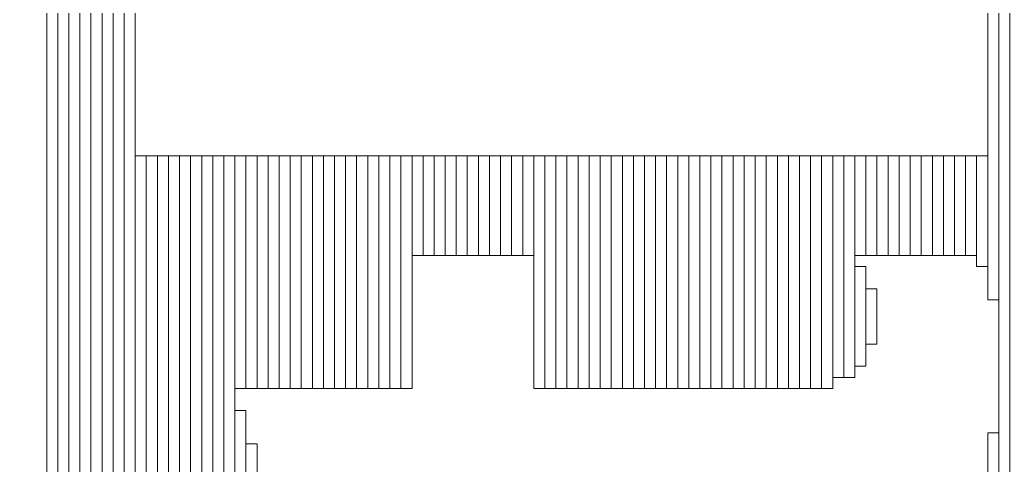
# Model space of a CAD drawing. Header units: millimetres. Extents: x -90 to 99, y -65 to 67.
# Drawn here: x -50.828 to -48.569, y -46.173 to -45.151 of the extents above; entities that cross this region are included whole.
import ezdxf

# ---------------------------------------------------------------- set-up
doc = ezdxf.new("R2010")
doc.units = ezdxf.units.MM
doc.header["$MEASUREMENT"] = 0
doc.layers.add('BG_OUTLINE', color=7, linetype='Continuous')
doc.layers.add('MA_PEN3', color=7, linetype='Continuous')

msp = doc.modelspace()

# ---------------------------------------------------------------- linework, layer by layer
at = {"layer": 'BG_OUTLINE', "color": 3, "lineweight": 9}
msp.add_open_spline([(-71.7269, -61.8795), (-71.7269, -61.8795), (-71.7343, 42.2681), (-71.7343, 42.2681), (-71.7343, 42.2681), (-71.7348, 43.0066), (-71.4419, 43.715), (-70.92, 44.2375), (-70.92, 44.2375), (-70.3982, 44.76), (-69.6866, 45.0538), (-68.9482, 45.0543), (-68.9482, 45.0543), (-68.9482, 45.0543), (75.2046, 45.0543), (75.2046, 45.0543), (75.2046, 45.0543), (76.8319, 45.0552), (78.1763, 43.7805), (78.2661, 42.1556), (78.2661, 42.1556), (78.2661, 42.1556), (78.2661, 31.2814), (78.2661, 31.2814), (78.2661, 31.2814), (78.2661, 31.2814), (72.2646, 31.2814), (72.2646, 31.2814), (72.2646, 31.2814), (72.2646, 31.2814), (72.2646, 26.9814), (72.2646, 26.9814), (72.2646, 26.9814), (72.2646, 26.9814), (78.2661, 26.9814), (78.2661, 26.9814), (78.2661, 26.9814), (78.2661, 26.9814), (78.2661, 18.6553), (78.2661, 18.6553), (78.2661, 18.6553), (78.2661, 18.6553), (72.2496, 18.6553), (72.2496, 18.6553), (72.2496, 18.6553), (72.2496, 18.6553), (72.2496, 14.3553), (72.2496, 14.3553), (72.2496, 14.3553), (72.2496, 14.3553), (78.2661, 14.3553), (78.2661, 14.3553), (78.2661, 14.3553), (78.2661, 14.3553), (78.2661, 9.255), (78.2661, 9.255), (78.2661, 9.255), (78.2661, 9.255), (72.2648, 9.255), (72.2648, 9.255), (72.2648, 9.255), (72.2648, 9.255), (72.2648, 4.955), (72.2648, 4.955), (72.2648, 4.955), (72.2648, 4.955), (78.2661, 4.955), (78.2661, 4.955), (78.2661, 4.955), (78.2661, 4.955), (78.2661, -3.3762), (78.2661, -3.3762), (78.2661, -3.3762), (78.2661, -3.3762), (72.2445, -3.3762), (72.2445, -3.3762), (72.2445, -3.3762), (72.2445, -3.3762), (72.2445, -7.6762), (72.2445, -7.6762), (72.2445, -7.6762), (72.2445, -7.6762), (78.2661, -7.6762), (78.2661, -7.6762), (78.2661, -7.6762), (78.2661, -7.6762), (78.2661, -12.7615), (78.2661, -12.7615), (78.2661, -12.7615), (78.2661, -12.7615), (72.2651, -12.7615), (72.2651, -12.7615), (72.2651, -12.7615), (72.2651, -12.7615), (72.2651, -17.0615), (72.2651, -17.0615), (72.2651, -17.0615), (72.2651, -17.0615), (78.2661, -17.0615), (78.2661, -17.0615), (78.2661, -17.0615), (78.2661, -17.0615), (78.2661, -25.4097), (78.2661, -25.4097), (78.2661, -25.4097), (78.2661, -25.4097), (72.2656, -25.4097), (72.2656, -25.4097), (72.2656, -25.4097), (72.2656, -25.4097), (72.2656, -29.7097), (72.2656, -29.7097), (72.2656, -29.7097), (72.2656, -29.7097), (78.2661, -29.7097), (78.2661, -29.7097), (78.2661, -29.7097), (78.2661, -29.7097), (78.2661, -34.793), (78.2661, -34.793), (78.2661, -34.793), (78.2661, -34.793), (72.2679, -34.793), (72.2679, -34.793), (72.2679, -34.793), (72.2679, -34.793), (72.2679, -39.0929), (72.2679, -39.0929), (72.2679, -39.0929), (72.2679, -39.0929), (78.2661, -39.0929), (78.2661, -39.0929), (78.2661, -39.0929), (78.2661, -39.0929), (78.2661, -47.4269), (78.2661, -47.4269), (78.2661, -47.4269), (78.2661, -47.4269), (72.2679, -47.4269), (72.2679, -47.4269), (72.2679, -47.4269), (72.2679, -47.4269), (72.2679, -51.7269), (72.2679, -51.7269), (72.2679, -51.7269), (72.2679, -51.7269), (78.2661, -51.7269), (78.2661, -51.7269), (78.2661, -51.7269), (78.2661, -51.7269), (78.2661, -51.8138), (78.2661, -51.8138), (78.2661, -51.8138), (78.2661, -51.8138), (78.2656, -61.8468), (78.2656, -61.8468), (78.2656, -61.8468), (78.2661, -62.6669), (77.9407, -63.4536), (77.3612, -64.0339), (77.3612, -64.0339), (76.7817, -64.6142), (75.9915, -64.9405), (75.1713, -64.941), (75.1713, -64.941), (75.1713, -64.941), (-68.6609, -64.9456), (-68.6609, -64.9456), (-68.6609, -64.9456), (-69.4735, -64.9461), (-70.2531, -64.6237), (-70.8281, -64.0495), (-70.8281, -64.0495), (-71.4031, -63.4752), (-71.7264, -62.6922), (-71.7269, -61.8795)], degree=3, knots=[0, 0, 0, 0, 0.022727, 0.022727, 0.022727, 0.022727, 0.045455, 0.045455, 0.045455, 0.045455, 0.068182, 0.068182, 0.068182, 0.068182, 0.090909, 0.090909, 0.090909, 0.090909, 0.113636, 0.113636, 0.113636, 0.113636, 0.136364, 0.136364, 0.136364, 0.136364, 0.159091, 0.159091, 0.159091, 0.159091, 0.181818, 0.181818, 0.181818, 0.181818, 0.204545, 0.204545, 0.204545, 0.204545, 0.227273, 0.227273, 0.227273, 0.227273, 0.25, 0.25, 0.25, 0.25, 0.272727, 0.272727, 0.272727, 0.272727, 0.295455, 0.295455, 0.295455, 0.295455, 0.318182, 0.318182, 0.318182, 0.318182, 0.340909, 0.340909, 0.340909, 0.340909, 0.363636, 0.363636, 0.363636, 0.363636, 0.386364, 0.386364, 0.386364, 0.386364, 0.409091, 0.409091, 0.409091, 0.409091, 0.431818, 0.431818, 0.431818, 0.431818, 0.454545, 0.454545, 0.454545, 0.454545, 0.477273, 0.477273, 0.477273, 0.477273, 0.5, 0.5, 0.5, 0.5, 0.522727, 0.522727, 0.522727, 0.522727, 0.545455, 0.545455, 0.545455, 0.545455, 0.568182, 0.568182, 0.568182, 0.568182, 0.590909, 0.590909, 0.590909, 0.590909, 0.613636, 0.613636, 0.613636, 0.613636, 0.636364, 0.636364, 0.636364, 0.636364, 0.659091, 0.659091, 0.659091, 0.659091, 0.681818, 0.681818, 0.681818, 0.681818, 0.704545, 0.704545, 0.704545, 0.704545, 0.727273, 0.727273, 0.727273, 0.727273, 0.75, 0.75, 0.75, 0.75, 0.772727, 0.772727, 0.772727, 0.772727, 0.795455, 0.795455, 0.795455, 0.795455, 0.818182, 0.818182, 0.818182, 0.818182, 0.840909, 0.840909, 0.840909, 0.840909, 0.863636, 0.863636, 0.863636, 0.863636, 0.886364, 0.886364, 0.886364, 0.886364, 0.909091, 0.909091, 0.909091, 0.909091, 0.931818, 0.931818, 0.931818, 0.931818, 0.954545, 0.954545, 0.954545, 0.954545, 0.977273, 0.977273, 0.977273, 0.977273, 1, 1, 1, 1], dxfattribs=at)
at = {"layer": 'MA_PEN3', "color": 5, "lineweight": 9}
for points in [[(-50.7411, -48.1562), (-50.7411, -48.1562), (-50.7665, -48.1562), (-50.7665, -48.1562), (-50.7665, -48.1562), (-50.7665, -48.1562), (-50.7665, -35.5578), (-50.7665, -35.5578), (-50.7665, -35.5578), (-50.7665, -35.5578), (-50.7411, -35.5578), (-50.7411, -35.5578), (-50.7411, -35.5578), (-50.7411, -35.5578), (-50.7411, -48.1562), (-50.7411, -48.1562)], [(-50.7157, -48.1562), (-50.7157, -48.1562), (-50.7411, -48.1562), (-50.7411, -48.1562), (-50.7411, -48.1562), (-50.7411, -48.1562), (-50.7411, -35.5578), (-50.7411, -35.5578), (-50.7411, -35.5578), (-50.7411, -35.5578), (-50.7157, -35.5578), (-50.7157, -35.5578), (-50.7157, -35.5578), (-50.7157, -35.5578), (-50.7157, -48.1562), (-50.7157, -48.1562)], [(-50.6903, -48.1562), (-50.6903, -48.1562), (-50.7157, -48.1562), (-50.7157, -48.1562), (-50.7157, -48.1562), (-50.7157, -48.1562), (-50.7157, -35.5578), (-50.7157, -35.5578), (-50.7157, -35.5578), (-50.7157, -35.5578), (-50.6903, -35.5578), (-50.6903, -35.5578), (-50.6903, -35.5578), (-50.6903, -35.5578), (-50.6903, -48.1562), (-50.6903, -48.1562)], [(-50.6649, -48.1562), (-50.6649, -48.1562), (-50.6903, -48.1562), (-50.6903, -48.1562), (-50.6903, -48.1562), (-50.6903, -48.1562), (-50.6903, -35.5578), (-50.6903, -35.5578), (-50.6903, -35.5578), (-50.6903, -35.5578), (-50.6649, -35.5578), (-50.6649, -35.5578), (-50.6649, -35.5578), (-50.6649, -35.5578), (-50.6649, -48.1562), (-50.6649, -48.1562)], [(-50.6395, -48.1562), (-50.6395, -48.1562), (-50.6649, -48.1562), (-50.6649, -48.1562), (-50.6649, -48.1562), (-50.6649, -48.1562), (-50.6649, -35.5578), (-50.6649, -35.5578), (-50.6649, -35.5578), (-50.6649, -35.5578), (-50.6395, -35.5578), (-50.6395, -35.5578), (-50.6395, -35.5578), (-50.6395, -35.5578), (-50.6395, -48.1562), (-50.6395, -48.1562)], [(-50.6141, -48.1562), (-50.6141, -48.1562), (-50.6395, -48.1562), (-50.6395, -48.1562), (-50.6395, -48.1562), (-50.6395, -48.1562), (-50.6395, -35.5578), (-50.6395, -35.5578), (-50.6395, -35.5578), (-50.6395, -35.5578), (-50.6141, -35.5578), (-50.6141, -35.5578), (-50.6141, -35.5578), (-50.6141, -35.5578), (-50.6141, -48.1562), (-50.6141, -48.1562)], [(-50.5887, -48.1562), (-50.5887, -48.1562), (-50.6141, -48.1562), (-50.6141, -48.1562), (-50.6141, -48.1562), (-50.6141, -48.1562), (-50.6141, -35.5578), (-50.6141, -35.5578), (-50.6141, -35.5578), (-50.6141, -35.5578), (-50.5887, -35.5578), (-50.5887, -35.5578), (-50.5887, -35.5578), (-50.5887, -35.5578), (-50.5887, -48.1562), (-50.5887, -48.1562)], [(-50.5633, -48.1562), (-50.5633, -48.1562), (-50.5887, -48.1562), (-50.5887, -48.1562), (-50.5887, -48.1562), (-50.5887, -48.1562), (-50.5887, -35.5578), (-50.5887, -35.5578), (-50.5887, -35.5578), (-50.5887, -35.5578), (-50.5633, -35.5578), (-50.5633, -35.5578), (-50.5633, -35.5578), (-50.5633, -35.5578), (-50.5633, -48.1562), (-50.5633, -48.1562)], [(-48.5567, -48.1562), (-48.5567, -48.1562), (-48.5821, -48.1562), (-48.5821, -48.1562), (-48.5821, -48.1562), (-48.5821, -48.1562), (-48.5821, -35.5578), (-48.5821, -35.5578), (-48.5821, -35.5578), (-48.5821, -35.5578), (-48.5567, -35.5578), (-48.5567, -35.5578), (-48.5567, -35.5578), (-48.5567, -35.5578), (-48.5567, -48.1562), (-48.5567, -48.1562)], [(-48.5821, -45.794), (-48.5821, -45.794), (-48.6075, -45.794), (-48.6075, -45.794), (-48.6075, -45.794), (-48.6075, -45.794), (-48.6075, -43.4572), (-48.6075, -43.4572), (-48.6075, -43.4572), (-48.6075, -43.4572), (-48.5821, -43.4572), (-48.5821, -43.4572), (-48.5821, -43.4572), (-48.5821, -43.4572), (-48.5821, -45.794), (-48.5821, -45.794)], [(-50.5379, -48.1562), (-50.5379, -48.1562), (-50.5633, -48.1562), (-50.5633, -48.1562), (-50.5633, -48.1562), (-50.5633, -48.1562), (-50.5633, -45.4638), (-50.5633, -45.4638), (-50.5633, -45.4638), (-50.5633, -45.4638), (-50.5379, -45.4638), (-50.5379, -45.4638), (-50.5379, -45.4638), (-50.5379, -45.4638), (-50.5379, -48.1562), (-50.5379, -48.1562)], [(-50.5125, -48.1562), (-50.5125, -48.1562), (-50.5379, -48.1562), (-50.5379, -48.1562), (-50.5379, -48.1562), (-50.5379, -48.1562), (-50.5379, -45.4638), (-50.5379, -45.4638), (-50.5379, -45.4638), (-50.5379, -45.4638), (-50.5125, -45.4638), (-50.5125, -45.4638), (-50.5125, -45.4638), (-50.5125, -45.4638), (-50.5125, -48.1562), (-50.5125, -48.1562)], [(-50.4871, -48.1562), (-50.4871, -48.1562), (-50.5125, -48.1562), (-50.5125, -48.1562), (-50.5125, -48.1562), (-50.5125, -48.1562), (-50.5125, -45.4638), (-50.5125, -45.4638), (-50.5125, -45.4638), (-50.5125, -45.4638), (-50.4871, -45.4638), (-50.4871, -45.4638), (-50.4871, -45.4638), (-50.4871, -45.4638), (-50.4871, -48.1562), (-50.4871, -48.1562)], [(-50.4617, -48.1562), (-50.4617, -48.1562), (-50.4871, -48.1562), (-50.4871, -48.1562), (-50.4871, -48.1562), (-50.4871, -48.1562), (-50.4871, -45.4638), (-50.4871, -45.4638), (-50.4871, -45.4638), (-50.4871, -45.4638), (-50.4617, -45.4638), (-50.4617, -45.4638), (-50.4617, -45.4638), (-50.4617, -45.4638), (-50.4617, -48.1562), (-50.4617, -48.1562)], [(-50.4363, -46.81), (-50.4363, -46.81), (-50.4617, -46.81), (-50.4617, -46.81), (-50.4617, -46.81), (-50.4617, -46.81), (-50.4617, -45.4638), (-50.4617, -45.4638), (-50.4617, -45.4638), (-50.4617, -45.4638), (-50.4363, -45.4638), (-50.4363, -45.4638), (-50.4363, -45.4638), (-50.4363, -45.4638), (-50.4363, -46.81), (-50.4363, -46.81)], [(-50.4109, -46.81), (-50.4109, -46.81), (-50.4363, -46.81), (-50.4363, -46.81), (-50.4363, -46.81), (-50.4363, -46.81), (-50.4363, -45.4638), (-50.4363, -45.4638), (-50.4363, -45.4638), (-50.4363, -45.4638), (-50.4109, -45.4638), (-50.4109, -45.4638), (-50.4109, -45.4638), (-50.4109, -45.4638), (-50.4109, -46.81), (-50.4109, -46.81)], [(-50.3855, -46.81), (-50.3855, -46.81), (-50.4109, -46.81), (-50.4109, -46.81), (-50.4109, -46.81), (-50.4109, -46.81), (-50.4109, -45.4638), (-50.4109, -45.4638), (-50.4109, -45.4638), (-50.4109, -45.4638), (-50.3855, -45.4638), (-50.3855, -45.4638), (-50.3855, -45.4638), (-50.3855, -45.4638), (-50.3855, -46.81), (-50.3855, -46.81)], [(-50.3601, -46.81), (-50.3601, -46.81), (-50.3855, -46.81), (-50.3855, -46.81), (-50.3855, -46.81), (-50.3855, -46.81), (-50.3855, -45.4638), (-50.3855, -45.4638), (-50.3855, -45.4638), (-50.3855, -45.4638), (-50.3601, -45.4638), (-50.3601, -45.4638), (-50.3601, -45.4638), (-50.3601, -45.4638), (-50.3601, -46.81), (-50.3601, -46.81)], [(-50.3347, -46.81), (-50.3347, -46.81), (-50.3601, -46.81), (-50.3601, -46.81), (-50.3601, -46.81), (-50.3601, -46.81), (-50.3601, -45.4638), (-50.3601, -45.4638), (-50.3601, -45.4638), (-50.3601, -45.4638), (-50.3347, -45.4638), (-50.3347, -45.4638), (-50.3347, -45.4638), (-50.3347, -45.4638), (-50.3347, -46.81), (-50.3347, -46.81)], [(-50.3093, -45.9972), (-50.3093, -45.9972), (-50.3347, -45.9972), (-50.3347, -45.9972), (-50.3347, -45.9972), (-50.3347, -45.9972), (-50.3347, -45.4638), (-50.3347, -45.4638), (-50.3347, -45.4638), (-50.3347, -45.4638), (-50.3093, -45.4638), (-50.3093, -45.4638), (-50.3093, -45.4638), (-50.3093, -45.4638), (-50.3093, -45.9972), (-50.3093, -45.9972)], [(-50.2839, -45.9972), (-50.2839, -45.9972), (-50.3093, -45.9972), (-50.3093, -45.9972), (-50.3093, -45.9972), (-50.3093, -45.9972), (-50.3093, -45.4638), (-50.3093, -45.4638), (-50.3093, -45.4638), (-50.3093, -45.4638), (-50.2839, -45.4638), (-50.2839, -45.4638), (-50.2839, -45.4638), (-50.2839, -45.4638), (-50.2839, -45.9972), (-50.2839, -45.9972)], [(-50.2586, -45.9972), (-50.2586, -45.9972), (-50.2839, -45.9972), (-50.2839, -45.9972), (-50.2839, -45.9972), (-50.2839, -45.9972), (-50.2839, -45.4638), (-50.2839, -45.4638), (-50.2839, -45.4638), (-50.2839, -45.4638), (-50.2586, -45.4638), (-50.2586, -45.4638), (-50.2586, -45.4638), (-50.2586, -45.4638), (-50.2586, -45.9972), (-50.2586, -45.9972)], [(-50.2331, -45.9972), (-50.2331, -45.9972), (-50.2586, -45.9972), (-50.2586, -45.9972), (-50.2586, -45.9972), (-50.2586, -45.9972), (-50.2586, -45.4638), (-50.2586, -45.4638), (-50.2586, -45.4638), (-50.2586, -45.4638), (-50.2331, -45.4638), (-50.2331, -45.4638), (-50.2331, -45.4638), (-50.2331, -45.4638), (-50.2331, -45.9972), (-50.2331, -45.9972)], [(-50.2077, -45.9972), (-50.2077, -45.9972), (-50.2331, -45.9972), (-50.2331, -45.9972), (-50.2331, -45.9972), (-50.2331, -45.9972), (-50.2331, -45.4638), (-50.2331, -45.4638), (-50.2331, -45.4638), (-50.2331, -45.4638), (-50.2077, -45.4638), (-50.2077, -45.4638), (-50.2077, -45.4638), (-50.2077, -45.4638), (-50.2077, -45.9972), (-50.2077, -45.9972)], [(-50.1824, -45.9972), (-50.1824, -45.9972), (-50.2077, -45.9972), (-50.2077, -45.9972), (-50.2077, -45.9972), (-50.2077, -45.9972), (-50.2077, -45.4638), (-50.2077, -45.4638), (-50.2077, -45.4638), (-50.2077, -45.4638), (-50.1824, -45.4638), (-50.1824, -45.4638), (-50.1824, -45.4638), (-50.1824, -45.4638), (-50.1824, -45.9972), (-50.1824, -45.9972)], [(-50.1569, -45.9972), (-50.1569, -45.9972), (-50.1824, -45.9972), (-50.1824, -45.9972), (-50.1824, -45.9972), (-50.1824, -45.9972), (-50.1824, -45.4638), (-50.1824, -45.4638), (-50.1824, -45.4638), (-50.1824, -45.4638), (-50.1569, -45.4638), (-50.1569, -45.4638), (-50.1569, -45.4638), (-50.1569, -45.4638), (-50.1569, -45.9972), (-50.1569, -45.9972)], [(-50.1315, -45.9972), (-50.1315, -45.9972), (-50.1569, -45.9972), (-50.1569, -45.9972), (-50.1569, -45.9972), (-50.1569, -45.9972), (-50.1569, -45.4638), (-50.1569, -45.4638), (-50.1569, -45.4638), (-50.1569, -45.4638), (-50.1315, -45.4638), (-50.1315, -45.4638), (-50.1315, -45.4638), (-50.1315, -45.4638), (-50.1315, -45.9972), (-50.1315, -45.9972)], [(-50.1062, -45.9972), (-50.1062, -45.9972), (-50.1315, -45.9972), (-50.1315, -45.9972), (-50.1315, -45.9972), (-50.1315, -45.9972), (-50.1315, -45.4638), (-50.1315, -45.4638), (-50.1315, -45.4638), (-50.1315, -45.4638), (-50.1062, -45.4638), (-50.1062, -45.4638), (-50.1062, -45.4638), (-50.1062, -45.4638), (-50.1062, -45.9972), (-50.1062, -45.9972)], [(-50.0807, -45.9972), (-50.0807, -45.9972), (-50.1062, -45.9972), (-50.1062, -45.9972), (-50.1062, -45.9972), (-50.1062, -45.9972), (-50.1062, -45.4638), (-50.1062, -45.4638), (-50.1062, -45.4638), (-50.1062, -45.4638), (-50.0807, -45.4638), (-50.0807, -45.4638), (-50.0807, -45.4638), (-50.0807, -45.4638), (-50.0807, -45.9972), (-50.0807, -45.9972)], [(-50.0553, -45.9972), (-50.0553, -45.9972), (-50.0807, -45.9972), (-50.0807, -45.9972), (-50.0807, -45.9972), (-50.0807, -45.9972), (-50.0807, -45.4638), (-50.0807, -45.4638), (-50.0807, -45.4638), (-50.0807, -45.4638), (-50.0553, -45.4638), (-50.0553, -45.4638), (-50.0553, -45.4638), (-50.0553, -45.4638), (-50.0553, -45.9972), (-50.0553, -45.9972)], [(-50.03, -45.9972), (-50.03, -45.9972), (-50.0553, -45.9972), (-50.0553, -45.9972), (-50.0553, -45.9972), (-50.0553, -45.9972), (-50.0553, -45.4638), (-50.0553, -45.4638), (-50.0553, -45.4638), (-50.0553, -45.4638), (-50.03, -45.4638), (-50.03, -45.4638), (-50.03, -45.4638), (-50.03, -45.4638), (-50.03, -45.9972), (-50.03, -45.9972)], [(-50.0045, -45.9972), (-50.0045, -45.9972), (-50.03, -45.9972), (-50.03, -45.9972), (-50.03, -45.9972), (-50.03, -45.9972), (-50.03, -45.4638), (-50.03, -45.4638), (-50.03, -45.4638), (-50.03, -45.4638), (-50.0045, -45.4638), (-50.0045, -45.4638), (-50.0045, -45.4638), (-50.0045, -45.4638), (-50.0045, -45.9972), (-50.0045, -45.9972)], [(-49.9791, -45.9972), (-49.9791, -45.9972), (-50.0045, -45.9972), (-50.0045, -45.9972), (-50.0045, -45.9972), (-50.0045, -45.9972), (-50.0045, -45.4638), (-50.0045, -45.4638), (-50.0045, -45.4638), (-50.0045, -45.4638), (-49.9791, -45.4638), (-49.9791, -45.4638), (-49.9791, -45.4638), (-49.9791, -45.4638), (-49.9791, -45.9972), (-49.9791, -45.9972)], [(-49.9538, -45.9972), (-49.9538, -45.9972), (-49.9791, -45.9972), (-49.9791, -45.9972), (-49.9791, -45.9972), (-49.9791, -45.9972), (-49.9791, -45.4638), (-49.9791, -45.4638), (-49.9791, -45.4638), (-49.9791, -45.4638), (-49.9538, -45.4638), (-49.9538, -45.4638), (-49.9538, -45.4638), (-49.9538, -45.4638), (-49.9538, -45.9972), (-49.9538, -45.9972)], [(-49.9283, -45.9972), (-49.9283, -45.9972), (-49.9538, -45.9972), (-49.9538, -45.9972), (-49.9538, -45.9972), (-49.9538, -45.9972), (-49.9538, -45.4638), (-49.9538, -45.4638), (-49.9538, -45.4638), (-49.9538, -45.4638), (-49.9283, -45.4638), (-49.9283, -45.4638), (-49.9283, -45.4638), (-49.9283, -45.4638), (-49.9283, -45.9972), (-49.9283, -45.9972)], [(-49.9029, -45.6924), (-49.9029, -45.6924), (-49.9283, -45.6924), (-49.9283, -45.6924), (-49.9283, -45.6924), (-49.9283, -45.6924), (-49.9283, -45.4638), (-49.9283, -45.4638), (-49.9283, -45.4638), (-49.9283, -45.4638), (-49.9029, -45.4638), (-49.9029, -45.4638), (-49.9029, -45.4638), (-49.9029, -45.4638), (-49.9029, -45.6924), (-49.9029, -45.6924)], [(-49.8776, -45.6924), (-49.8776, -45.6924), (-49.9029, -45.6924), (-49.9029, -45.6924), (-49.9029, -45.6924), (-49.9029, -45.6924), (-49.9029, -45.4638), (-49.9029, -45.4638), (-49.9029, -45.4638), (-49.9029, -45.4638), (-49.8776, -45.4638), (-49.8776, -45.4638), (-49.8776, -45.4638), (-49.8776, -45.4638), (-49.8776, -45.6924), (-49.8776, -45.6924)], [(-49.8521, -45.6924), (-49.8521, -45.6924), (-49.8776, -45.6924), (-49.8776, -45.6924), (-49.8776, -45.6924), (-49.8776, -45.6924), (-49.8776, -45.4638), (-49.8776, -45.4638), (-49.8776, -45.4638), (-49.8776, -45.4638), (-49.8521, -45.4638), (-49.8521, -45.4638), (-49.8521, -45.4638), (-49.8521, -45.4638), (-49.8521, -45.6924), (-49.8521, -45.6924)], [(-49.8267, -45.6924), (-49.8267, -45.6924), (-49.8521, -45.6924), (-49.8521, -45.6924), (-49.8521, -45.6924), (-49.8521, -45.6924), (-49.8521, -45.4638), (-49.8521, -45.4638), (-49.8521, -45.4638), (-49.8521, -45.4638), (-49.8267, -45.4638), (-49.8267, -45.4638), (-49.8267, -45.4638), (-49.8267, -45.4638), (-49.8267, -45.6924), (-49.8267, -45.6924)], [(-49.8014, -45.6924), (-49.8014, -45.6924), (-49.8267, -45.6924), (-49.8267, -45.6924), (-49.8267, -45.6924), (-49.8267, -45.6924), (-49.8267, -45.4638), (-49.8267, -45.4638), (-49.8267, -45.4638), (-49.8267, -45.4638), (-49.8014, -45.4638), (-49.8014, -45.4638), (-49.8014, -45.4638), (-49.8014, -45.4638), (-49.8014, -45.6924), (-49.8014, -45.6924)], [(-49.7759, -45.6924), (-49.7759, -45.6924), (-49.8014, -45.6924), (-49.8014, -45.6924), (-49.8014, -45.6924), (-49.8014, -45.6924), (-49.8014, -45.4638), (-49.8014, -45.4638), (-49.8014, -45.4638), (-49.8014, -45.4638), (-49.7759, -45.4638), (-49.7759, -45.4638), (-49.7759, -45.4638), (-49.7759, -45.4638), (-49.7759, -45.6924), (-49.7759, -45.6924)], [(-49.7505, -45.6924), (-49.7505, -45.6924), (-49.7759, -45.6924), (-49.7759, -45.6924), (-49.7759, -45.6924), (-49.7759, -45.6924), (-49.7759, -45.4638), (-49.7759, -45.4638), (-49.7759, -45.4638), (-49.7759, -45.4638), (-49.7505, -45.4638), (-49.7505, -45.4638), (-49.7505, -45.4638), (-49.7505, -45.4638), (-49.7505, -45.6924), (-49.7505, -45.6924)], [(-49.7252, -45.6924), (-49.7252, -45.6924), (-49.7505, -45.6924), (-49.7505, -45.6924), (-49.7505, -45.6924), (-49.7505, -45.6924), (-49.7505, -45.4638), (-49.7505, -45.4638), (-49.7505, -45.4638), (-49.7505, -45.4638), (-49.7252, -45.4638), (-49.7252, -45.4638), (-49.7252, -45.4638), (-49.7252, -45.4638), (-49.7252, -45.6924), (-49.7252, -45.6924)], [(-49.6997, -45.6924), (-49.6997, -45.6924), (-49.7252, -45.6924), (-49.7252, -45.6924), (-49.7252, -45.6924), (-49.7252, -45.6924), (-49.7252, -45.4638), (-49.7252, -45.4638), (-49.7252, -45.4638), (-49.7252, -45.4638), (-49.6997, -45.4638), (-49.6997, -45.4638), (-49.6997, -45.4638), (-49.6997, -45.4638), (-49.6997, -45.6924), (-49.6997, -45.6924)], [(-49.6743, -45.6924), (-49.6743, -45.6924), (-49.6997, -45.6924), (-49.6997, -45.6924), (-49.6997, -45.6924), (-49.6997, -45.6924), (-49.6997, -45.4638), (-49.6997, -45.4638), (-49.6997, -45.4638), (-49.6997, -45.4638), (-49.6743, -45.4638), (-49.6743, -45.4638), (-49.6743, -45.4638), (-49.6743, -45.4638), (-49.6743, -45.6924), (-49.6743, -45.6924)], [(-49.649, -45.6924), (-49.649, -45.6924), (-49.6743, -45.6924), (-49.6743, -45.6924), (-49.6743, -45.6924), (-49.6743, -45.6924), (-49.6743, -45.4638), (-49.6743, -45.4638), (-49.6743, -45.4638), (-49.6743, -45.4638), (-49.649, -45.4638), (-49.649, -45.4638), (-49.649, -45.4638), (-49.649, -45.4638), (-49.649, -45.6924), (-49.649, -45.6924)], [(-49.6235, -45.9972), (-49.6235, -45.9972), (-49.649, -45.9972), (-49.649, -45.9972), (-49.649, -45.9972), (-49.649, -45.9972), (-49.649, -45.4638), (-49.649, -45.4638), (-49.649, -45.4638), (-49.649, -45.4638), (-49.6235, -45.4638), (-49.6235, -45.4638), (-49.6235, -45.4638), (-49.6235, -45.4638), (-49.6235, -45.9972), (-49.6235, -45.9972)], [(-49.5981, -45.9972), (-49.5981, -45.9972), (-49.6235, -45.9972), (-49.6235, -45.9972), (-49.6235, -45.9972), (-49.6235, -45.9972), (-49.6235, -45.4638), (-49.6235, -45.4638), (-49.6235, -45.4638), (-49.6235, -45.4638), (-49.5981, -45.4638), (-49.5981, -45.4638), (-49.5981, -45.4638), (-49.5981, -45.4638), (-49.5981, -45.9972), (-49.5981, -45.9972)], [(-49.5728, -45.9972), (-49.5728, -45.9972), (-49.5981, -45.9972), (-49.5981, -45.9972), (-49.5981, -45.9972), (-49.5981, -45.9972), (-49.5981, -45.4638), (-49.5981, -45.4638), (-49.5981, -45.4638), (-49.5981, -45.4638), (-49.5728, -45.4638), (-49.5728, -45.4638), (-49.5728, -45.4638), (-49.5728, -45.4638), (-49.5728, -45.9972), (-49.5728, -45.9972)], [(-49.5473, -45.9972), (-49.5473, -45.9972), (-49.5728, -45.9972), (-49.5728, -45.9972), (-49.5728, -45.9972), (-49.5728, -45.9972), (-49.5728, -45.4638), (-49.5728, -45.4638), (-49.5728, -45.4638), (-49.5728, -45.4638), (-49.5473, -45.4638), (-49.5473, -45.4638), (-49.5473, -45.4638), (-49.5473, -45.4638), (-49.5473, -45.9972), (-49.5473, -45.9972)], [(-49.5219, -45.9972), (-49.5219, -45.9972), (-49.5473, -45.9972), (-49.5473, -45.9972), (-49.5473, -45.9972), (-49.5473, -45.9972), (-49.5473, -45.4638), (-49.5473, -45.4638), (-49.5473, -45.4638), (-49.5473, -45.4638), (-49.5219, -45.4638), (-49.5219, -45.4638), (-49.5219, -45.4638), (-49.5219, -45.4638), (-49.5219, -45.9972), (-49.5219, -45.9972)], [(-49.4966, -45.9972), (-49.4966, -45.9972), (-49.5219, -45.9972), (-49.5219, -45.9972), (-49.5219, -45.9972), (-49.5219, -45.9972), (-49.5219, -45.4638), (-49.5219, -45.4638), (-49.5219, -45.4638), (-49.5219, -45.4638), (-49.4966, -45.4638), (-49.4966, -45.4638), (-49.4966, -45.4638), (-49.4966, -45.4638), (-49.4966, -45.9972), (-49.4966, -45.9972)], [(-49.4711, -45.9972), (-49.4711, -45.9972), (-49.4966, -45.9972), (-49.4966, -45.9972), (-49.4966, -45.9972), (-49.4966, -45.9972), (-49.4966, -45.4638), (-49.4966, -45.4638), (-49.4966, -45.4638), (-49.4966, -45.4638), (-49.4711, -45.4638), (-49.4711, -45.4638), (-49.4711, -45.4638), (-49.4711, -45.4638), (-49.4711, -45.9972), (-49.4711, -45.9972)], [(-49.4457, -45.9972), (-49.4457, -45.9972), (-49.4711, -45.9972), (-49.4711, -45.9972), (-49.4711, -45.9972), (-49.4711, -45.9972), (-49.4711, -45.4638), (-49.4711, -45.4638), (-49.4711, -45.4638), (-49.4711, -45.4638), (-49.4457, -45.4638), (-49.4457, -45.4638), (-49.4457, -45.4638), (-49.4457, -45.4638), (-49.4457, -45.9972), (-49.4457, -45.9972)], [(-49.4204, -45.9972), (-49.4204, -45.9972), (-49.4457, -45.9972), (-49.4457, -45.9972), (-49.4457, -45.9972), (-49.4457, -45.9972), (-49.4457, -45.4638), (-49.4457, -45.4638), (-49.4457, -45.4638), (-49.4457, -45.4638), (-49.4204, -45.4638), (-49.4204, -45.4638), (-49.4204, -45.4638), (-49.4204, -45.4638), (-49.4204, -45.9972), (-49.4204, -45.9972)], [(-49.3949, -45.9972), (-49.3949, -45.9972), (-49.4204, -45.9972), (-49.4204, -45.9972), (-49.4204, -45.9972), (-49.4204, -45.9972), (-49.4204, -45.4638), (-49.4204, -45.4638), (-49.4204, -45.4638), (-49.4204, -45.4638), (-49.3949, -45.4638), (-49.3949, -45.4638), (-49.3949, -45.4638), (-49.3949, -45.4638), (-49.3949, -45.9972), (-49.3949, -45.9972)], [(-49.3695, -45.9972), (-49.3695, -45.9972), (-49.3949, -45.9972), (-49.3949, -45.9972), (-49.3949, -45.9972), (-49.3949, -45.9972), (-49.3949, -45.4638), (-49.3949, -45.4638), (-49.3949, -45.4638), (-49.3949, -45.4638), (-49.3695, -45.4638), (-49.3695, -45.4638), (-49.3695, -45.4638), (-49.3695, -45.4638), (-49.3695, -45.9972), (-49.3695, -45.9972)], [(-49.3442, -45.9972), (-49.3442, -45.9972), (-49.3695, -45.9972), (-49.3695, -45.9972), (-49.3695, -45.9972), (-49.3695, -45.9972), (-49.3695, -45.4638), (-49.3695, -45.4638), (-49.3695, -45.4638), (-49.3695, -45.4638), (-49.3442, -45.4638), (-49.3442, -45.4638), (-49.3442, -45.4638), (-49.3442, -45.4638), (-49.3442, -45.9972), (-49.3442, -45.9972)], [(-49.3187, -45.9972), (-49.3187, -45.9972), (-49.3442, -45.9972), (-49.3442, -45.9972), (-49.3442, -45.9972), (-49.3442, -45.9972), (-49.3442, -45.4638), (-49.3442, -45.4638), (-49.3442, -45.4638), (-49.3442, -45.4638), (-49.3187, -45.4638), (-49.3187, -45.4638), (-49.3187, -45.4638), (-49.3187, -45.4638), (-49.3187, -45.9972), (-49.3187, -45.9972)], [(-49.2933, -45.9972), (-49.2933, -45.9972), (-49.3187, -45.9972), (-49.3187, -45.9972), (-49.3187, -45.9972), (-49.3187, -45.9972), (-49.3187, -45.4638), (-49.3187, -45.4638), (-49.3187, -45.4638), (-49.3187, -45.4638), (-49.2933, -45.4638), (-49.2933, -45.4638), (-49.2933, -45.4638), (-49.2933, -45.4638), (-49.2933, -45.9972), (-49.2933, -45.9972)], [(-49.268, -45.9972), (-49.268, -45.9972), (-49.2933, -45.9972), (-49.2933, -45.9972), (-49.2933, -45.9972), (-49.2933, -45.9972), (-49.2933, -45.4638), (-49.2933, -45.4638), (-49.2933, -45.4638), (-49.2933, -45.4638), (-49.268, -45.4638), (-49.268, -45.4638), (-49.268, -45.4638), (-49.268, -45.4638), (-49.268, -45.9972), (-49.268, -45.9972)], [(-49.2425, -45.9972), (-49.2425, -45.9972), (-49.268, -45.9972), (-49.268, -45.9972), (-49.268, -45.9972), (-49.268, -45.9972), (-49.268, -45.4638), (-49.268, -45.4638), (-49.268, -45.4638), (-49.268, -45.4638), (-49.2425, -45.4638), (-49.2425, -45.4638), (-49.2425, -45.4638), (-49.2425, -45.4638), (-49.2425, -45.9972), (-49.2425, -45.9972)], [(-49.2171, -45.9972), (-49.2171, -45.9972), (-49.2425, -45.9972), (-49.2425, -45.9972), (-49.2425, -45.9972), (-49.2425, -45.9972), (-49.2425, -45.4638), (-49.2425, -45.4638), (-49.2425, -45.4638), (-49.2425, -45.4638), (-49.2171, -45.4638), (-49.2171, -45.4638), (-49.2171, -45.4638), (-49.2171, -45.4638), (-49.2171, -45.9972), (-49.2171, -45.9972)], [(-49.1917, -45.9972), (-49.1917, -45.9972), (-49.2171, -45.9972), (-49.2171, -45.9972), (-49.2171, -45.9972), (-49.2171, -45.9972), (-49.2171, -45.4638), (-49.2171, -45.4638), (-49.2171, -45.4638), (-49.2171, -45.4638), (-49.1917, -45.4638), (-49.1917, -45.4638), (-49.1917, -45.4638), (-49.1917, -45.4638), (-49.1917, -45.9972), (-49.1917, -45.9972)], [(-49.1663, -45.9972), (-49.1663, -45.9972), (-49.1917, -45.9972), (-49.1917, -45.9972), (-49.1917, -45.9972), (-49.1917, -45.9972), (-49.1917, -45.4638), (-49.1917, -45.4638), (-49.1917, -45.4638), (-49.1917, -45.4638), (-49.1663, -45.4638), (-49.1663, -45.4638), (-49.1663, -45.4638), (-49.1663, -45.4638), (-49.1663, -45.9972), (-49.1663, -45.9972)], [(-49.1409, -45.9972), (-49.1409, -45.9972), (-49.1663, -45.9972), (-49.1663, -45.9972), (-49.1663, -45.9972), (-49.1663, -45.9972), (-49.1663, -45.4638), (-49.1663, -45.4638), (-49.1663, -45.4638), (-49.1663, -45.4638), (-49.1409, -45.4638), (-49.1409, -45.4638), (-49.1409, -45.4638), (-49.1409, -45.4638), (-49.1409, -45.9972), (-49.1409, -45.9972)], [(-49.1155, -45.9972), (-49.1155, -45.9972), (-49.1409, -45.9972), (-49.1409, -45.9972), (-49.1409, -45.9972), (-49.1409, -45.9972), (-49.1409, -45.4638), (-49.1409, -45.4638), (-49.1409, -45.4638), (-49.1409, -45.4638), (-49.1155, -45.4638), (-49.1155, -45.4638), (-49.1155, -45.4638), (-49.1155, -45.4638), (-49.1155, -45.9972), (-49.1155, -45.9972)], [(-49.0901, -45.9972), (-49.0901, -45.9972), (-49.1155, -45.9972), (-49.1155, -45.9972), (-49.1155, -45.9972), (-49.1155, -45.9972), (-49.1155, -45.4638), (-49.1155, -45.4638), (-49.1155, -45.4638), (-49.1155, -45.4638), (-49.0901, -45.4638), (-49.0901, -45.4638), (-49.0901, -45.4638), (-49.0901, -45.4638), (-49.0901, -45.9972), (-49.0901, -45.9972)], [(-49.0647, -45.9972), (-49.0647, -45.9972), (-49.0901, -45.9972), (-49.0901, -45.9972), (-49.0901, -45.9972), (-49.0901, -45.9972), (-49.0901, -45.4638), (-49.0901, -45.4638), (-49.0901, -45.4638), (-49.0901, -45.4638), (-49.0647, -45.4638), (-49.0647, -45.4638), (-49.0647, -45.4638), (-49.0647, -45.4638), (-49.0647, -45.9972), (-49.0647, -45.9972)], [(-49.0393, -45.9972), (-49.0393, -45.9972), (-49.0647, -45.9972), (-49.0647, -45.9972), (-49.0647, -45.9972), (-49.0647, -45.9972), (-49.0647, -45.4638), (-49.0647, -45.4638), (-49.0647, -45.4638), (-49.0647, -45.4638), (-49.0393, -45.4638), (-49.0393, -45.4638), (-49.0393, -45.4638), (-49.0393, -45.4638), (-49.0393, -45.9972), (-49.0393, -45.9972)], [(-49.0139, -45.9972), (-49.0139, -45.9972), (-49.0393, -45.9972), (-49.0393, -45.9972), (-49.0393, -45.9972), (-49.0393, -45.9972), (-49.0393, -45.4638), (-49.0393, -45.4638), (-49.0393, -45.4638), (-49.0393, -45.4638), (-49.0139, -45.4638), (-49.0139, -45.4638), (-49.0139, -45.4638), (-49.0139, -45.4638), (-49.0139, -45.9972), (-49.0139, -45.9972)], [(-48.9885, -45.9972), (-48.9885, -45.9972), (-49.0139, -45.9972), (-49.0139, -45.9972), (-49.0139, -45.9972), (-49.0139, -45.9972), (-49.0139, -45.4638), (-49.0139, -45.4638), (-49.0139, -45.4638), (-49.0139, -45.4638), (-48.9885, -45.4638), (-48.9885, -45.4638), (-48.9885, -45.4638), (-48.9885, -45.4638), (-48.9885, -45.9972), (-48.9885, -45.9972)], [(-48.9631, -45.9972), (-48.9631, -45.9972), (-48.9885, -45.9972), (-48.9885, -45.9972), (-48.9885, -45.9972), (-48.9885, -45.9972), (-48.9885, -45.4638), (-48.9885, -45.4638), (-48.9885, -45.4638), (-48.9885, -45.4638), (-48.9631, -45.4638), (-48.9631, -45.4638), (-48.9631, -45.4638), (-48.9631, -45.4638), (-48.9631, -45.9972), (-48.9631, -45.9972)], [(-48.9377, -45.9718), (-48.9377, -45.9718), (-48.9631, -45.9718), (-48.9631, -45.9718), (-48.9631, -45.9718), (-48.9631, -45.9718), (-48.9631, -45.4638), (-48.9631, -45.4638), (-48.9631, -45.4638), (-48.9631, -45.4638), (-48.9377, -45.4638), (-48.9377, -45.4638), (-48.9377, -45.4638), (-48.9377, -45.4638), (-48.9377, -45.9718), (-48.9377, -45.9718)], [(-48.9123, -45.9718), (-48.9123, -45.9718), (-48.9377, -45.9718), (-48.9377, -45.9718), (-48.9377, -45.9718), (-48.9377, -45.9718), (-48.9377, -45.4638), (-48.9377, -45.4638), (-48.9377, -45.4638), (-48.9377, -45.4638), (-48.9123, -45.4638), (-48.9123, -45.4638), (-48.9123, -45.4638), (-48.9123, -45.4638), (-48.9123, -45.9718), (-48.9123, -45.9718)], [(-48.8869, -45.6924), (-48.8869, -45.6924), (-48.9123, -45.6924), (-48.9123, -45.6924), (-48.9123, -45.6924), (-48.9123, -45.6924), (-48.9123, -45.4638), (-48.9123, -45.4638), (-48.9123, -45.4638), (-48.9123, -45.4638), (-48.8869, -45.4638), (-48.8869, -45.4638), (-48.8869, -45.4638), (-48.8869, -45.4638), (-48.8869, -45.6924), (-48.8869, -45.6924)], [(-48.8615, -45.6924), (-48.8615, -45.6924), (-48.8869, -45.6924), (-48.8869, -45.6924), (-48.8869, -45.6924), (-48.8869, -45.6924), (-48.8869, -45.4638), (-48.8869, -45.4638), (-48.8869, -45.4638), (-48.8869, -45.4638), (-48.8615, -45.4638), (-48.8615, -45.4638), (-48.8615, -45.4638), (-48.8615, -45.4638), (-48.8615, -45.6924), (-48.8615, -45.6924)], [(-48.8361, -45.6924), (-48.8361, -45.6924), (-48.8615, -45.6924), (-48.8615, -45.6924), (-48.8615, -45.6924), (-48.8615, -45.6924), (-48.8615, -45.4638), (-48.8615, -45.4638), (-48.8615, -45.4638), (-48.8615, -45.4638), (-48.8361, -45.4638), (-48.8361, -45.4638), (-48.8361, -45.4638), (-48.8361, -45.4638), (-48.8361, -45.6924), (-48.8361, -45.6924)], [(-48.8107, -45.6924), (-48.8107, -45.6924), (-48.8361, -45.6924), (-48.8361, -45.6924), (-48.8361, -45.6924), (-48.8361, -45.6924), (-48.8361, -45.4638), (-48.8361, -45.4638), (-48.8361, -45.4638), (-48.8361, -45.4638), (-48.8107, -45.4638), (-48.8107, -45.4638), (-48.8107, -45.4638), (-48.8107, -45.4638), (-48.8107, -45.6924), (-48.8107, -45.6924)], [(-48.7853, -45.6924), (-48.7853, -45.6924), (-48.8107, -45.6924), (-48.8107, -45.6924), (-48.8107, -45.6924), (-48.8107, -45.6924), (-48.8107, -45.4638), (-48.8107, -45.4638), (-48.8107, -45.4638), (-48.8107, -45.4638), (-48.7853, -45.4638), (-48.7853, -45.4638), (-48.7853, -45.4638), (-48.7853, -45.4638), (-48.7853, -45.6924), (-48.7853, -45.6924)], [(-48.7599, -45.6924), (-48.7599, -45.6924), (-48.7853, -45.6924), (-48.7853, -45.6924), (-48.7853, -45.6924), (-48.7853, -45.6924), (-48.7853, -45.4638), (-48.7853, -45.4638), (-48.7853, -45.4638), (-48.7853, -45.4638), (-48.7599, -45.4638), (-48.7599, -45.4638), (-48.7599, -45.4638), (-48.7599, -45.4638), (-48.7599, -45.6924), (-48.7599, -45.6924)], [(-48.7345, -45.6924), (-48.7345, -45.6924), (-48.7599, -45.6924), (-48.7599, -45.6924), (-48.7599, -45.6924), (-48.7599, -45.6924), (-48.7599, -45.4638), (-48.7599, -45.4638), (-48.7599, -45.4638), (-48.7599, -45.4638), (-48.7345, -45.4638), (-48.7345, -45.4638), (-48.7345, -45.4638), (-48.7345, -45.4638), (-48.7345, -45.6924), (-48.7345, -45.6924)], [(-48.7091, -45.6924), (-48.7091, -45.6924), (-48.7345, -45.6924), (-48.7345, -45.6924), (-48.7345, -45.6924), (-48.7345, -45.6924), (-48.7345, -45.4638), (-48.7345, -45.4638), (-48.7345, -45.4638), (-48.7345, -45.4638), (-48.7091, -45.4638), (-48.7091, -45.4638), (-48.7091, -45.4638), (-48.7091, -45.4638), (-48.7091, -45.6924), (-48.7091, -45.6924)], [(-48.6837, -45.6924), (-48.6837, -45.6924), (-48.7091, -45.6924), (-48.7091, -45.6924), (-48.7091, -45.6924), (-48.7091, -45.6924), (-48.7091, -45.4638), (-48.7091, -45.4638), (-48.7091, -45.4638), (-48.7091, -45.4638), (-48.6837, -45.4638), (-48.6837, -45.4638), (-48.6837, -45.4638), (-48.6837, -45.4638), (-48.6837, -45.6924), (-48.6837, -45.6924)], [(-48.6583, -45.6924), (-48.6583, -45.6924), (-48.6837, -45.6924), (-48.6837, -45.6924), (-48.6837, -45.6924), (-48.6837, -45.6924), (-48.6837, -45.4638), (-48.6837, -45.4638), (-48.6837, -45.4638), (-48.6837, -45.4638), (-48.6583, -45.4638), (-48.6583, -45.4638), (-48.6583, -45.4638), (-48.6583, -45.4638), (-48.6583, -45.6924), (-48.6583, -45.6924)], [(-48.6329, -45.6924), (-48.6329, -45.6924), (-48.6583, -45.6924), (-48.6583, -45.6924), (-48.6583, -45.6924), (-48.6583, -45.6924), (-48.6583, -45.4638), (-48.6583, -45.4638), (-48.6583, -45.4638), (-48.6583, -45.4638), (-48.6329, -45.4638), (-48.6329, -45.4638), (-48.6329, -45.4638), (-48.6329, -45.4638), (-48.6329, -45.6924), (-48.6329, -45.6924)], [(-48.6075, -45.7178), (-48.6075, -45.7178), (-48.6329, -45.7178), (-48.6329, -45.7178), (-48.6329, -45.7178), (-48.6329, -45.7178), (-48.6329, -45.4638), (-48.6329, -45.4638), (-48.6329, -45.4638), (-48.6329, -45.4638), (-48.6075, -45.4638), (-48.6075, -45.4638), (-48.6075, -45.4638), (-48.6075, -45.4638), (-48.6075, -45.7178), (-48.6075, -45.7178)], [(-48.8869, -45.9464), (-48.8869, -45.9464), (-48.9123, -45.9464), (-48.9123, -45.9464), (-48.9123, -45.9464), (-48.9123, -45.9464), (-48.9123, -45.7178), (-48.9123, -45.7178), (-48.9123, -45.7178), (-48.9123, -45.7178), (-48.8869, -45.7178), (-48.8869, -45.7178), (-48.8869, -45.7178), (-48.8869, -45.7178), (-48.8869, -45.9464), (-48.8869, -45.9464)], [(-48.8615, -45.8956), (-48.8615, -45.8956), (-48.8869, -45.8956), (-48.8869, -45.8956), (-48.8869, -45.8956), (-48.8869, -45.8956), (-48.8869, -45.7686), (-48.8869, -45.7686), (-48.8869, -45.7686), (-48.8869, -45.7686), (-48.8615, -45.7686), (-48.8615, -45.7686), (-48.8615, -45.7686), (-48.8615, -45.7686), (-48.8615, -45.8956), (-48.8615, -45.8956)], [(-50.3093, -46.81), (-50.3093, -46.81), (-50.3347, -46.81), (-50.3347, -46.81), (-50.3347, -46.81), (-50.3347, -46.81), (-50.3347, -46.048), (-50.3347, -46.048), (-50.3347, -46.048), (-50.3347, -46.048), (-50.3093, -46.048), (-50.3093, -46.048), (-50.3093, -46.048), (-50.3093, -46.048), (-50.3093, -46.81), (-50.3093, -46.81)], [(-48.5821, -48.1562), (-48.5821, -48.1562), (-48.6075, -48.1562), (-48.6075, -48.1562), (-48.6075, -48.1562), (-48.6075, -48.1562), (-48.6075, -46.0988), (-48.6075, -46.0988), (-48.6075, -46.0988), (-48.6075, -46.0988), (-48.5821, -46.0988), (-48.5821, -46.0988), (-48.5821, -46.0988), (-48.5821, -46.0988), (-48.5821, -48.1562), (-48.5821, -48.1562)], [(-50.2839, -46.81), (-50.2839, -46.81), (-50.3093, -46.81), (-50.3093, -46.81), (-50.3093, -46.81), (-50.3093, -46.81), (-50.3093, -46.1242), (-50.3093, -46.1242), (-50.3093, -46.1242), (-50.3093, -46.1242), (-50.2839, -46.1242), (-50.2839, -46.1242), (-50.2839, -46.1242), (-50.2839, -46.1242), (-50.2839, -46.81), (-50.2839, -46.81)]]:
    msp.add_open_spline(points, degree=3, knots=[0, 0, 0, 0, 0.25, 0.25, 0.25, 0.25, 0.5, 0.5, 0.5, 0.5, 0.75, 0.75, 0.75, 0.75, 1, 1, 1, 1], dxfattribs=at)

doc.saveas('drawing.dxf')
